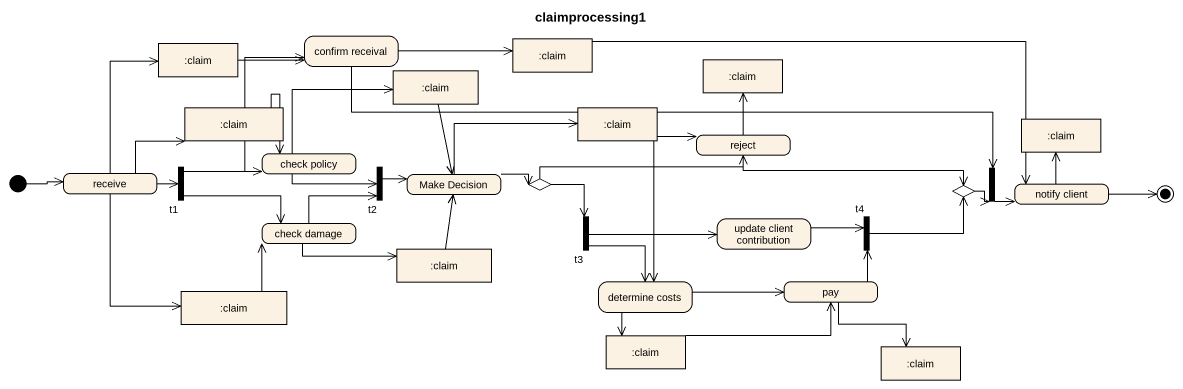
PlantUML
@startuml
title claimprocessing1
hide empty description
state ":claim" as claim <<object>>
state "confirm receival" as confirm_receival
state ":claim" as claim_2 <<object>>
state ":claim" as claim_3 <<object>>
state ":claim" as claim_4 <<object>>
state ":claim" as claim_5 <<object>>
state ":claim" as claim_6 <<object>>
state "check policy" as check_policy
state reject
state ":claim" as claim_7 <<object>>
state receive
state t1 <<fork>>
state t2 <<join>>
state "Make Decision" as Make_Decision
state choice1 <<choice>>
state choice2 <<choice>>
state fork1 <<join>>
state "notify client" as notify_client
state "check damage" as check_damage
state t3 <<fork>>
state "update client contribution" as update_client_contribution
state t4 <<join>>
state ":claim" as claim_8 <<object>>
state "determine costs" as determine_costs
state pay
state ":claim" as claim_9 <<object>>
state ":claim" as claim_10 <<object>>
state ":claim" as claim_11 <<object>>
[*] -right-> receive
claim -right-> confirm_receival
confirm_receival -right-> claim_3
confirm_receival -right-> fork1
claim_2 --> Make_Decision
claim_3 -right-> notify_client
claim_5 -right-> check_policy
claim_6 -right-> reject
claim_6 --> determine_costs
check_policy -up-> claim_2
check_policy -right-> t2
reject -up-> claim_4
reject -right-> choice2
receive -up-> claim
receive -right-> claim_5
receive -right-> t1
receive --> claim_9
t1 -up-> confirm_receival
t1 -right-> check_policy
t1 -right-> check_damage
t2 -right-> Make_Decision
Make_Decision -right-> claim_6
Make_Decision -right-> choice1
choice1 -right-> reject
choice1 --> t3
choice2 -right-> fork1
fork1 -right-> notify_client
notify_client -up-> claim_7
check_damage -up-> t2
check_damage -right-> claim_8
t3 -right-> update_client_contribution
t3 --> determine_costs
update_client_contribution -right-> t4
t4 -right-> choice2
claim_8 -up-> Make_Decision
determine_costs -right-> pay
determine_costs --> claim_10
pay -up-> t4
pay --> claim_11
claim_9 -up-> check_damage
claim_10 -right-> pay
notify_client -right-> [*]
@enduml
